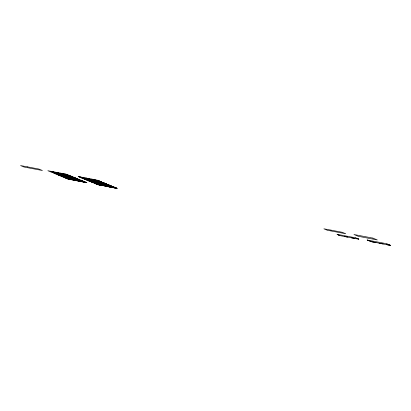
<?xml version="1.0" encoding="UTF-8"?>
<svg xmlns="http://www.w3.org/2000/svg" width="411" height="411" viewBox="0 0 411 411"><rect width="100%" height="100%" fill="white"/><g stroke="black" fill="none" stroke-linecap="round" stroke-linejoin="round"><path stroke-width="0.62" d="M77.566 179.643C78.927 179.71 75.46 179.114 76.944 179.211M79.261 179.967L79.672 179.972L78.188 179.535M74.288 178.955L73.888 178.944L76.441 179.576M100.217 183.974L104.415 184.801L101.728 184.118L102.139 184.123M78.64 179.53L78.182 179.515M102.878 184.025L102.442 184.025L106.074 185.089M101.83 183.573L101.368 183.558L102.899 184.015M62.174 175.99L63.566 176.165M63.864 176.314L65.257 176.483M72.629 177.973L74.021 178.148M91.807 181.503L93.199 181.672M93.492 181.821L94.884 181.996M95.244 182.155L96.631 182.325M96.934 182.474L98.327 182.648M98.63 182.797L100.022 182.967M77.109 179.068L77.571 179.083L76.174 178.641L77.551 178.816M69.32 177.845L69.783 177.85L67.358 177.007L68.699 177.136M102.123 184.102L98.666 182.828M97.561 183.039L95.26 182.181M56.168 173.591L55.089 173.504L60.89 175.214L58.305 174.845L61.938 175.651M59.395 174.202L58.316 174.115L64.116 175.831L61.532 175.456L65.164 176.268M62.225 174.737L61.147 174.649L66.947 176.365L64.363 175.995L67.995 176.802M64.943 175.256L63.864 175.168L69.665 176.879L67.08 176.509L70.707 177.316M68 175.831L66.921 175.749L72.721 177.46L70.137 177.09L73.764 177.896M70.661 176.34L69.582 176.252L75.383 177.968L72.798 177.593L76.431 178.405M85.76 179.119L84.687 179.032L90.482 180.748L87.903 180.372L91.53 181.184M88.987 179.73L87.913 179.643L93.708 181.359L91.129 180.989L94.756 181.796M91.817 180.27L90.739 180.182L96.539 181.893L93.96 181.523L97.587 182.335M94.535 180.783L93.456 180.696L99.257 182.412L96.672 182.037L100.305 182.849M97.592 181.364L96.513 181.277L102.313 182.993L99.729 182.618L103.361 183.429M100.253 181.868L99.179 181.78L104.975 183.496L102.396 183.126L106.023 183.933M61.778 175.821L60.386 175.651L66.037 177.603M67.003 176.817L65.626 176.643L69.125 177.968L68.801 178.014L71.262 178.595M70.389 177.46C66.639 176.53 72.901 178.934 74.653 179.237M72.182 177.799L70.826 177.624L74.299 178.944M75.86 178.497L74.483 178.323L76.944 179.201M91.406 181.333L90.03 181.159L93.528 182.489L93.21 182.53L95.671 183.111M101.81 183.306L100.433 183.131L101.83 183.568M103.649 183.655L102.262 183.486L107.913 185.438M105.488 184.005C101.758 183.075 108.042 185.5 109.752 185.782M107.363 185.33L111.561 186.157L107.184 184.328L105.827 184.154L109.305 185.479L108.982 185.525L111.443 186.106L91.684 182.181L92.295 182.294M98.434 184.739L105.606 186.116M75.305 180.372L68.139 179.001M79.462 181.225L86.485 182.576M109.763 186.969L116.786 188.315M79.529 176.966L78.141 176.525L97.13 180.131L101.507 181.955L81.63 177.984L82.241 178.097M97.905 180.455L99.483 180.974L98.871 180.855M80.499 177.372L79.883 177.254L81.27 177.696M99.647 181.179L101.229 181.703L100.613 181.585M84.558 179.068L83.171 178.626L102.159 182.232L106.536 184.056L102.339 183.234M102.935 182.551L104.512 183.075L103.901 182.957M85.529 179.473L84.918 179.355L86.305 179.792M104.677 183.28L106.259 183.799L105.648 183.686M87.271 180.198L86.659 180.085L106.418 184.01M107.184 184.328L88.195 180.722L89.583 181.164M107.959 184.652L109.537 185.171L108.925 185.053M90.554 181.57L89.942 181.451L91.329 181.893M109.701 185.376L111.283 185.9L110.672 185.782M95.244 183.455L93.857 183.018L112.84 186.62L117.222 188.449L113.02 187.627M113.616 186.943L115.198 187.462L114.587 187.349M96.21 183.861L95.599 183.743L96.986 184.185M115.363 187.673L116.94 188.192L97.921 184.524M97.957 184.59L97.34 184.472L117.104 188.397M337.77 234.609L337.159 234.496L338.351 234.856M356.178 238.113L357.37 238.472L356.758 238.354M368.472 240.435L367.085 239.998L386.073 243.6L390.45 245.429L386.253 244.607M386.849 243.923L388.426 244.442L387.814 244.329M369.443 240.841L368.831 240.728L370.219 241.165M339.126 235.179L338.515 235.061L339.707 235.421M357.534 238.678L358.726 239.038L358.115 238.919M388.59 244.653L390.173 245.172L389.561 245.054M371.184 241.57L370.573 241.452L390.332 245.377M105.75 186.142L109.614 186.938M75.454 180.403L79.313 181.2M112.295 186.964L96.138 183.779M98.758 184.339L114.88 187.519M113.102 186.779L94.751 183.198M113.523 186.954L95.172 183.378M114.022 187.159L95.671 183.583M115.306 187.699L96.955 184.118M115.799 187.904L97.453 184.328M82.801 181.035L64.45 177.46M83.222 181.215L64.876 177.639M83.721 181.421L65.37 177.845M84.188 181.616L65.837 178.04M84.579 181.78L66.233 178.204M85.005 181.955L66.654 178.379M85.503 182.165L67.152 178.59M85.971 182.361L67.62 178.785M70.913 176.067L68.375 175.482A7.393 0.298 11.2 0 1 67.394 174.994L66.746 174.706M66.731 175.276L64.198 174.69A7.393 0.298 11.2 0 1 63.217 174.197L62.57 173.915M68.807 175.672L66.274 175.086A7.393 0.298 11.2 0 1 65.292 174.593L64.645 174.31A8.939 0.36 11.2 0 1 63.16 173.627M64.27 174.809L61.737 174.223M62.015 174.382L59.482 173.796M57.006 173.432L54.473 172.846M59.523 173.91L56.99 173.324M100.895 184.102L97.294 183.054M102.591 184.426L96.939 182.494M99.149 183.774L93.528 181.857M97.458 183.45L91.823 181.528M80.119 180.275L77.587 179.664M81.815 180.593L79.261 179.972M78.28 179.926L72.644 177.999M72.958 178.913L69.331 177.855M69.516 178.261L63.864 176.329M67.83 177.942L62.189 176.016M77.14 179.098L78.64 179.525M383.186 244.021L379.106 243.25M376.044 242.67L372.073 241.94L367.696 240.111M354.703 238.447L351.641 237.866M347.557 237.09L344.495 236.51M109.958 187.041L105.874 186.27M99.272 182.654L95.193 181.878M92.131 181.297L88.16 180.573L83.782 178.744M97.155 183.393L93.189 182.669L88.807 180.84M102.812 185.69L98.846 184.96L94.468 183.131M78.753 176.643L83.13 178.472M58.629 172.769A8.939 0.36 11.2 0 0 60.129 173.452L60.756 173.73A7.393 0.298 11.2 0 0 61.768 174.228M62.59 173.92A8.939 0.36 11.2 0 1 61.09 173.237M66.767 174.711A8.939 0.36 11.2 0 1 65.267 174.028M51.36 171.387A8.939 0.36 11.2 0 0 52.86 172.07L53.487 172.353A7.393 0.298 11.2 0 0 54.499 172.851M56.369 172.337A8.939 0.36 11.2 0 0 57.869 173.021L58.496 173.303A7.393 0.298 11.2 0 0 59.508 173.802M53.877 171.865A8.939 0.36 11.2 0 0 55.382 172.548L56.004 172.831A7.393 0.298 11.2 0 0 57.016 173.329M80.916 177.054A8.292 0.334 11.2 0 0 82.406 177.737L83.356 178.02L83.043 178.02A6.823 0.272 11.2 0 0 86.762 179.134M92.285 179.211A8.292 0.334 11.2 0 0 93.775 179.895L94.725 180.177L94.412 180.177A6.823 0.272 11.2 0 0 98.131 181.292M89.541 178.693A8.292 0.334 11.2 0 0 91.031 179.371L91.982 179.653L91.668 179.653A6.823 0.272 11.2 0 0 95.388 180.768M86.505 178.112A8.292 0.334 11.2 0 0 87.995 178.795L88.946 179.078L88.632 179.078A6.823 0.272 11.2 0 0 92.352 180.193M83.726 177.588A8.292 0.334 11.2 0 0 85.216 178.271L86.166 178.554L85.853 178.554A6.823 0.272 11.2 0 0 89.572 179.669M95.131 179.751A8.292 0.334 11.2 0 0 96.616 180.434L97.571 180.717L97.258 180.717A6.823 0.272 11.2 0 0 100.972 181.832M27.629 166.892L20.55 165.571L24.038 167.025L42.41 170.514L38.927 169.06L27.629 166.892M66.834 174.321L47.846 170.719L52.11 172.497L71.211 176.149L66.834 174.321M72.444 176.663L53.456 173.062L57.72 174.839L76.821 178.492L72.444 176.663M77.612 178.821L58.629 175.22L62.888 176.997L81.989 180.65L77.612 178.821M82.565 180.886L63.577 177.285L67.841 179.062L86.942 182.715L82.565 180.886M330.989 230.134L323.873 228.809L327.362 230.268L345.733 233.751L342.25 232.297L330.989 230.134M372.926 238.113L353.938 234.511L358.202 236.289L377.303 239.942L372.926 238.113M355.387 237.779L337.01 234.296L340.498 235.75L358.875 239.238L355.387 237.779"/></g></svg>
